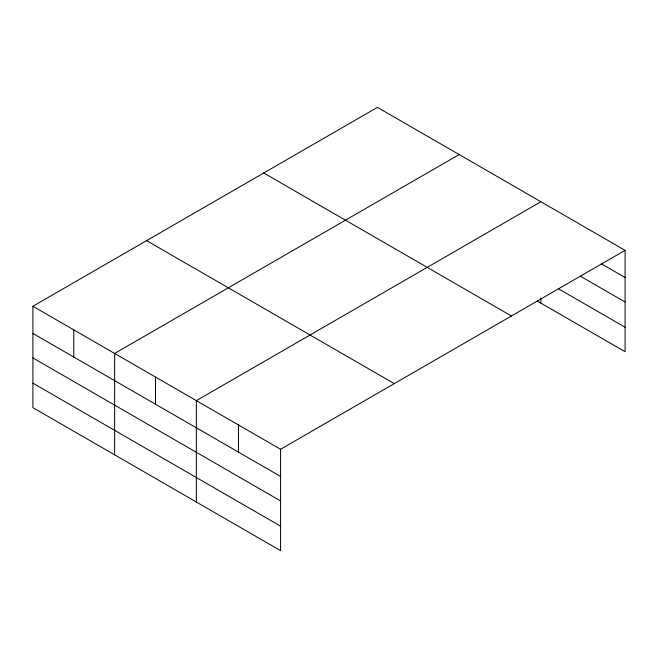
<?xml version="1.0" encoding="UTF-8"?>
<svg xmlns="http://www.w3.org/2000/svg" width="658" height="658" viewBox="0 0 658 658"><rect width="100%" height="100%" fill="white"/><g stroke="black" fill="none" stroke-linecap="round" stroke-linejoin="round"><path stroke-width="0.99" d="M32.9 306.266L280.571 449.266L280.571 550.639L32.9 407.647L32.9 306.266L377.429 107.361L625.1 250.353L625.1 351.734L537.339 301.06M459.161 154.548L114.632 353.453L114.632 454.834M540.892 201.735L196.364 400.648L196.364 502.021M280.571 449.266L625.1 250.353M601.42 263.85L625.1 277.52M580.364 276.179L625.1 302.014M558.436 288.755L625.1 327.24M263.735 172.996L511.406 315.988M146.594 240.631L394.265 383.622M32.9 333.441L280.571 476.433M32.9 357.927L280.571 500.919M32.9 383.162L280.571 526.153M540.892 298.008L540.892 303.116M238.467 424.953L238.467 452.12M155.502 377.05L155.502 404.218M73.77 329.864L73.77 357.031"/></g></svg>
